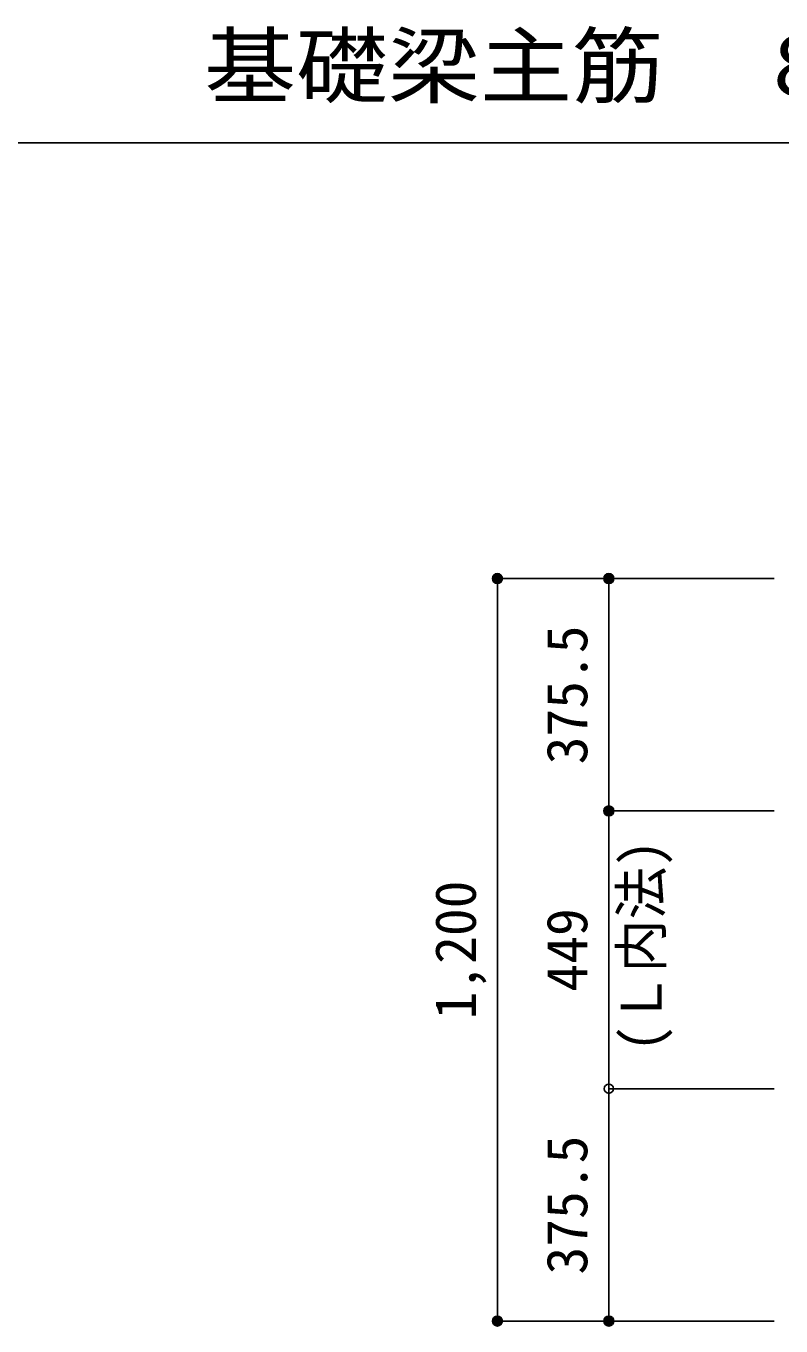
# Model space of a CAD drawing. Units: millimetres at full size, sheet at 1:30. Extents: x -5973 to 5954, y -4195 to 4201.
# Drawn here: x -1115 to 104, y -2134 to -33 of the extents above; entities that cross this region are included whole.
import ezdxf
from ezdxf.enums import TextEntityAlignment as Align

# ---------------------------------------------------------------- set-up
doc = ezdxf.new("R2010")
doc.units = ezdxf.units.MM
doc.header["$LTSCALE"] = 30
doc.header["$PDMODE"] = 32
doc.header["$PDSIZE"] = 15
for name, color, linetype in [('0-7_文字', 4, 'Continuous'), ('0-D_寸法', 4, 'Continuous'), ('6-7_文字', 7, 'Continuous'), ('F-0_枠', 6, 'Continuous')]:
    doc.layers.add(name, color=color, linetype=linetype)
doc.styles.add('ＭＳ ゴシック', font='')
doc.styles.get('ＭＳ ゴシック').set_extended_font_data('MS Gothic')

msp = doc.modelspace()

# ---------------------------------------------------------------- linework, layer by layer
at = {"layer": '0-D_寸法'}
for p, q in [((-354.11, -926.45), (-174.11, -926.45)), ((-354.11, -926.45), (-174.11, -926.45)), ((-354.11, -926.45), (-354.11, -2126.45)), ((-174.11, -926.45), (-174.11, -1301.95)), ((-174.11, -926.45), (92.93, -926.45)), ((-174.11, -1301.95), (92.93, -1301.95)), ((-174.11, -1301.95), (-174.11, -1750.95)), ((-174.11, -1750.95), (92.93, -1750.95)), ((-174.11, -1750.95), (-174.11, -2126.45)), ((-354.11, -2126.45), (-174.11, -2126.45)), ((-174.11, -2126.45), (92.93, -2126.45)), ((-174.11, -2126.45), (92.93, -2126.45))]:
    msp.add_line(p, q, dxfattribs=at)
for centre, radius in [((-354.11, -926.45), 8), ((-354.11, -926.45), 7.2), ((-354.11, -926.45), 6.4), ((-354.11, -926.45), 5.6), ((-354.11, -926.45), 4.8), ((-354.11, -926.45), 4), ((-354.11, -926.45), 3.2), ((-354.11, -926.45), 2.4), ((-174.11, -926.45), 8), ((-174.11, -926.45), 7.2), ((-174.11, -926.45), 6.4), ((-174.11, -926.45), 5.6), ((-174.11, -926.45), 4.8), ((-174.11, -926.45), 4), ((-174.11, -926.45), 3.2), ((-174.11, -926.45), 2.4), ((-354.11, -926.45), 1.6), ((-354.11, -926.45), 0.8), ((-174.11, -926.45), 1.6), ((-174.11, -926.45), 0.8), ((-174.11, -1301.95), 8), ((-174.11, -1301.95), 7.2), ((-174.11, -1301.95), 6.4), ((-174.11, -1301.95), 5.6), ((-174.11, -1301.95), 4.8), ((-174.11, -1301.95), 4), ((-174.11, -1301.95), 3.2), ((-174.11, -1301.95), 2.4), ((-174.11, -1301.95), 1.6), ((-174.11, -1301.95), 0.8), ((-354.11, -2126.45), 8), ((-354.11, -2126.45), 7.2), ((-354.11, -2126.45), 6.4), ((-354.11, -2126.45), 5.6), ((-354.11, -2126.45), 4.8), ((-174.11, -2126.45), 8), ((-174.11, -2126.45), 7.2), ((-174.11, -2126.45), 6.4), ((-174.11, -2126.45), 5.6), ((-174.11, -2126.45), 4.8), ((-354.11, -2126.45), 4), ((-354.11, -2126.45), 3.2), ((-354.11, -2126.45), 2.4), ((-354.11, -2126.45), 1.6), ((-354.11, -2126.45), 0.8), ((-174.11, -2126.45), 4), ((-174.11, -2126.45), 3.2), ((-174.11, -2126.45), 2.4), ((-174.11, -2126.45), 1.6), ((-174.11, -2126.45), 0.8)]:
    msp.add_circle(centre, radius, dxfattribs=at)
at = {"layer": '0-D_寸法', "color": 7}
for p in [(-354.11, -926.45), (-174.11, -926.45), (-174.11, -1301.95), (-174.11, -1750.95), (-354.11, -2126.45), (-174.11, -2126.45)]:
    msp.add_point(p, dxfattribs=at)
at = {"layer": 'F-0_枠', "color": 2}
msp.add_line((-5972.88, -222.05), (3723.6, -222.05), dxfattribs=at)

# ---------------------------------------------------------------- texts
at = {"layer": '0-7_文字', "style": 'ＭＳ ゴシック', "width": 0.95}
msp.add_text('(Ｌ内法)', height=65.98, rotation=90, dxfattribs=at).set_placement((-69.05, -1691.05), align=Align.BOTTOM_LEFT)
at = {"layer": '0-D_寸法', "style": 'ＭＳ ゴシック'}
for s, p in [('375.5', (-189.11, -1226.7)), ('1,200', (-369.11, -1638.95)), ('449', (-189.11, -1593.95)), ('375.5', (-189.11, -2051.2))]:
    msp.add_text(s, height=65.98, rotation=90, dxfattribs=at).set_placement(p, align=Align.BOTTOM_LEFT)
at = {"layer": '6-7_文字', "color": 2, "style": 'ＭＳ ゴシック', "width": 1.1}
msp.add_text('\u3000\u3000基礎梁主筋\u3000８本タイプ', height=98.97, dxfattribs=at).set_placement((-1124.64, -177.05), align=Align.BOTTOM_LEFT)

doc.saveas('drawing.dxf')
